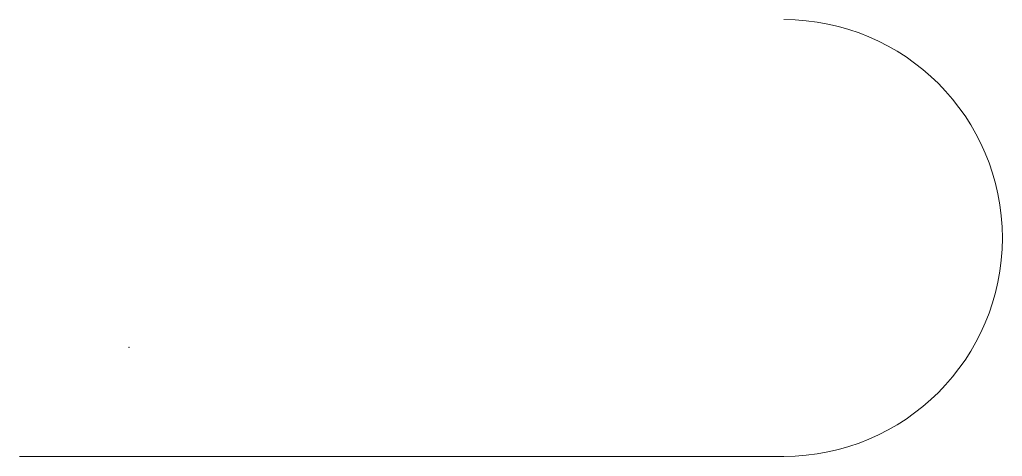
# Model space of a CAD drawing. Header units: millimetres. Extents: x 10 to 100, y 10 to 50.
import ezdxf

# ---------------------------------------------------------------- set-up
doc = ezdxf.new("R2010")
doc.units = ezdxf.units.MM
doc.layers.add('input', color=1, linetype='CONTINUOUS', lineweight=0)

msp = doc.modelspace()

# ---------------------------------------------------------------- linework, layer by layer
at = {"layer": 'input'}
msp.add_lwpolyline([(10, 10), (80, 10, 1), (80, 50)], format="xyb", dxfattribs=at)
msp.add_point((20, 20), dxfattribs=at)

doc.saveas('drawing.dxf')
